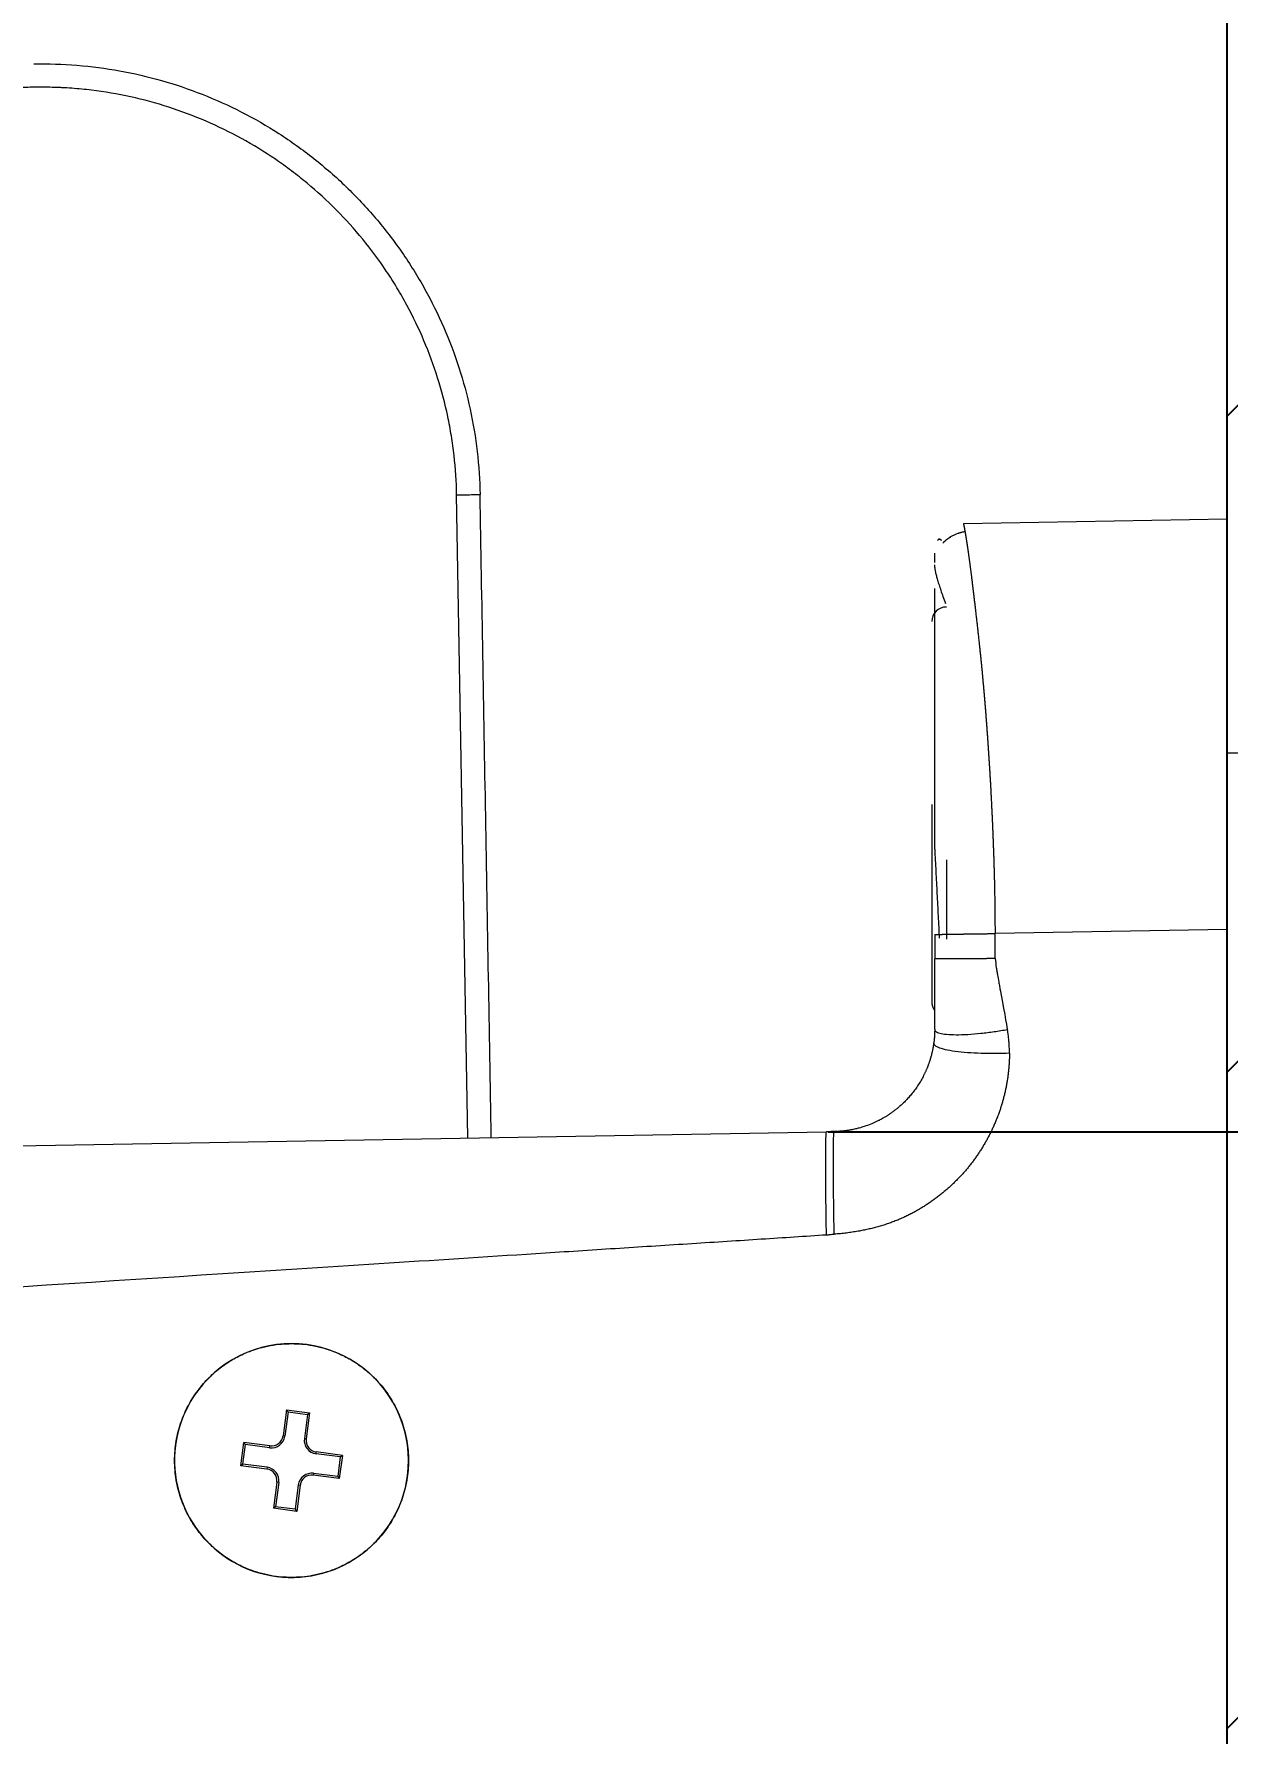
# Model space of a CAD drawing. Header units: millimetres. Extents: x 2433 to 4809, y -10272 to -6912.
# Drawn here: x 4347.6 to 4388.4, y -9126 to -9067.9 of the extents above; entities that cross this region are included whole.
import ezdxf

# ---------------------------------------------------------------- set-up
doc = ezdxf.new("R2010")
doc.units = ezdxf.units.MM
doc.layers.add('DIM', color=3, linetype='Continuous', lineweight=13)
doc.layers.add('hatch', color=2, linetype='Continuous')
doc.styles.add('ARIAL', font='arial.ttf')
doc.dimstyles.get("Standard").update_dxf_attribs({"dimtxt": 15, "dimasz": 15, "dimexe": 0.18, "dimexo": 0.0625, "dimgap": 4, "dimtad": 0, "dimtih": 1, "dimtoh": 1, "dimdec": 1, "dimdsep": 46, "dimtxsty": 'ARIAL', "dimcen": 0, "dimclrd": 3, "dimclre": 3, "dimclrt": 3, "dimadec": 0, "dimazin": 0, "dimtfac": 1, "dimtdec": 1, "dimtofl": 0, "dimtmove": 0, "dimatfit": 3, "dimfxl": 1, "dimtolj": 1, "dimtzin": 0, "dimarcsym": 0})

# ---------------------------------------------------------------- blocks, each defined once
blk = doc.blocks.new('*D41')
at = {"layer": 'Defpoints', "color": 0, "transparency": 16777216}
for p in [(4388.361, -8987.786), (4388.361, -8987.786), (4257.353, -9108.079)]:
    blk.add_point(p, dxfattribs=at)
at = {"layer": 'DIM', "color": 3, "lineweight": -2, "transparency": 16777216}
for p, q in [((4257.353, -8987.786), (4239.353, -8987.786)), ((4257.353, -9108.016), (4257.353, -8987.606)), ((4370.361, -8987.786), (4275.353, -8987.786)), ((4388.361, -8987.723), (4388.361, -8987.606))]:
    blk.add_line(p, q, dxfattribs=at)
at = {"layer": 'DIM', "color": 3, "transparency": 16777216}
for points in [[(4275.353, -8984.786), (4275.353, -8990.786), (4257.353, -8987.786)], [(4370.361, -8984.786), (4370.361, -8990.786), (4388.361, -8987.786)]]:
    blk.add_solid(points, dxfattribs=at)
at = {"layer": 'DIM', "color": 3, "transparency": 16777216, "insert": (4217.053, -8987.786), "char_height": 18, "attachment_point": 5, "style": 'ARIAL'}
blk.add_mtext('\\A1;131', dxfattribs=at)
blk = doc.blocks.new('*D51')
at = {"layer": 'Defpoints', "color": 0, "transparency": 16777216}
for p in [(4424.561, -8213.415), (4374.659, -9105.467), (4571.19, -9105.467)]:
    blk.add_point(p, dxfattribs=at)
at = {"layer": 'DIM', "color": 3, "lineweight": -2, "transparency": 16777216}
for p, q in [((4424.624, -8213.415), (4571.37, -8213.415)), ((4571.19, -8231.415), (4571.19, -8645.251)), ((4571.19, -9087.467), (4571.19, -8673.632)), ((4374.721, -9105.467), (4571.37, -9105.467))]:
    blk.add_line(p, q, dxfattribs=at)
at = {"layer": 'DIM', "color": 3, "transparency": 16777216}
for points in [[(4568.19, -8231.415), (4574.19, -8231.415), (4571.19, -8213.415)], [(4568.19, -9087.467), (4574.19, -9087.467), (4571.19, -9105.467)]]:
    blk.add_solid(points, dxfattribs=at)
at = {"layer": 'DIM', "color": 3, "transparency": 16777216, "insert": (4571.19, -8659.441), "char_height": 18, "attachment_point": 5, "style": 'ARIAL'}
blk.add_mtext('\\A1;892', dxfattribs=at)
blk = doc.blocks.new('*D52')
at = {"layer": 'Defpoints', "color": 0, "transparency": 16777216}
for p in [(4571.19, -9105.467), (4571.19, -9105.467), (4388.361, -9574.132)]:
    blk.add_point(p, dxfattribs=at)
at = {"layer": 'DIM', "color": 3, "lineweight": -2, "transparency": 16777216}
for p, q in [((4571.252, -9105.467), (4571.37, -9105.467)), ((4571.19, -9123.467), (4571.19, -9325.61)), ((4571.19, -9556.132), (4571.19, -9353.99)), ((4388.424, -9574.132), (4571.37, -9574.132))]:
    blk.add_line(p, q, dxfattribs=at)
at = {"layer": 'DIM', "color": 3, "transparency": 16777216}
for points in [[(4568.19, -9123.467), (4574.19, -9123.467), (4571.19, -9105.467)], [(4568.19, -9556.132), (4574.19, -9556.132), (4571.19, -9574.132)]]:
    blk.add_solid(points, dxfattribs=at)
at = {"layer": 'DIM', "color": 3, "transparency": 16777216, "insert": (4571.19, -9339.8), "char_height": 18, "attachment_point": 5, "style": 'ARIAL'}
blk.add_mtext('\\A1;468.7', dxfattribs=at)

msp = doc.modelspace()

# ---------------------------------------------------------------- hatches: boundary and pattern name
at = {"layer": 'hatch'}
h = msp.add_hatch(dxfattribs=at)
h.set_pattern_fill('ANSI31', color=256, scale=5)
h.set_pattern_definition([(45, (-10748.396, -4416.275), (-11.22532, 11.22532), [])])
h.paths.add_polyline_path([(4388.361, -9950.155), (4438.361, -9950.155), (4438.361, -7879.589), (4388.361, -7879.589)])

# ---------------------------------------------------------------- linework, layer by layer
msp.add_line((4388.361, -9950.155), (4388.361, -7808.174))
at = {"linetype": 'Continuous', "lineweight": 13, "extrusion": (-1, -2.22045e-16, 0)}
for p, q in [((4362.394, -9105.681), (4362.008, -9083.68)), ((4378.761, -9096.168), (4378.761, -9098.881)), ((4388.361, -9098.549), (4380.425, -9098.688)), ((4356.131, -9115.879), (4356.069, -9115.871)), ((4355.612, -9116.278), (4355.62, -9116.216)), ((4356.799, -9115.967), (4356.862, -9115.975)), ((4357.198, -9116.486), (4357.206, -9116.424)), ((4355.524, -9116.947), (4355.516, -9117.009)), ((4355.923, -9117.466), (4355.861, -9117.458)), ((4356.592, -9117.553), (4356.654, -9117.561)), ((4357.111, -9117.154), (4357.103, -9117.217))]:
    msp.add_line(p, q, dxfattribs=at)
at = {"linetype": 'Continuous', "lineweight": 18, "extrusion": (-1, -2.22045e-16, 0)}
for p, q in [((4388.361, -9084.516), (4379.344, -9084.674)), ((4388.361, -9098.549), (4388.361, -9084.516)), ((4388.911, -9092.516), (4388.361, -9092.516)), ((4378.261, -9094.276), (4378.261, -9101.016)), ((4388.361, -9226.008), (4388.361, -9098.549)), ((4257.839, -9107.506), (4374.659, -9105.467)), ((4356.186, -9114.979), (4356.069, -9115.871)), ((4356.24, -9115.049), (4356.131, -9115.879)), ((4356.24, -9115.049), (4356.186, -9114.979)), ((4356.186, -9114.979), (4356.979, -9115.083)), ((4356.24, -9115.049), (4356.908, -9115.137)), ((4356.908, -9115.137), (4356.799, -9115.967)), ((4356.979, -9115.083), (4356.862, -9115.975)), ((4356.908, -9115.137), (4356.979, -9115.083)), ((4354.624, -9116.892), (4354.728, -9116.099)), ((4354.694, -9116.838), (4354.782, -9116.169)), ((4355.62, -9116.216), (4354.728, -9116.099)), ((4354.782, -9116.169), (4354.728, -9116.099)), ((4355.612, -9116.278), (4354.782, -9116.169)), ((4358.099, -9116.54), (4357.206, -9116.424)), ((4354.694, -9116.838), (4354.624, -9116.892)), ((4355.516, -9117.009), (4354.624, -9116.892)), ((4355.524, -9116.947), (4354.694, -9116.838)), ((4358.028, -9116.595), (4357.198, -9116.486)), ((4358.028, -9116.595), (4357.941, -9117.263)), ((4358.099, -9116.54), (4357.995, -9117.334)), ((4358.028, -9116.595), (4358.099, -9116.54)), ((4355.861, -9117.458), (4355.744, -9118.35)), ((4355.923, -9117.466), (4355.814, -9118.296)), ((4356.592, -9117.553), (4356.483, -9118.383)), ((4356.654, -9117.561), (4356.537, -9118.454)), ((4357.995, -9117.334), (4357.103, -9117.217)), ((4357.941, -9117.263), (4357.111, -9117.154)), ((4357.941, -9117.263), (4357.995, -9117.334)), ((4355.814, -9118.296), (4355.744, -9118.35)), ((4356.537, -9118.454), (4355.744, -9118.35)), ((4356.483, -9118.383), (4355.814, -9118.296)), ((4356.483, -9118.383), (4356.537, -9118.454))]:
    msp.add_line(p, q, dxfattribs=at)
at = {"linetype": 'Continuous', "lineweight": 18}
for centre, radius, start, end in [((4378.761, -9088.016), 0.5, 90, 180), ((4378.761, -9101.016), 0.5, 180, 215.27999), ((4356.361, -9116.716), 4, 352.5358, 172.5358), ((4355.672, -9115.819), 0.4, 262.5358, 352.5358), ((4356.361, -9116.716), 4, 172.5358, 352.5358), ((4355.672, -9115.819), 0.463, 262.5358, 352.5358), ((4357.258, -9116.027), 0.463, 172.5358, 262.5358), ((4357.258, -9116.027), 0.4, 172.5358, 262.5358), ((4355.464, -9117.406), 0.4, 352.5358, 82.5358), ((4355.464, -9117.406), 0.463, 352.5358, 82.5358), ((4357.051, -9117.613), 0.463, 82.5358, 172.5358), ((4357.051, -9117.613), 0.4, 82.5358, 172.5358)]:
    msp.add_arc(centre, radius, start, end, dxfattribs=at)
for points, degree, knots in [([(4347.55, -9068.935), (4348.041, -9068.926), (4348.532, -9068.942), (4349.511, -9069.021), (4349.998, -9069.085), (4350.964, -9069.259), (4351.443, -9069.37), (4352.387, -9069.639), (4352.852, -9069.796), (4353.766, -9070.156), (4354.214, -9070.358), (4355.087, -9070.806), (4355.513, -9071.051), (4356.339, -9071.582), (4356.738, -9071.868), (4357.508, -9072.477), (4357.878, -9072.801), (4358.584, -9073.483), (4358.92, -9073.841), (4359.556, -9074.589), (4359.856, -9074.978), (4360.416, -9075.785), (4360.676, -9076.202), (4361.153, -9077.059), (4361.371, -9077.5), (4361.763, -9078.4), (4361.937, -9078.86), (4362.238, -9079.794), (4362.366, -9080.268), (4362.574, -9081.228), (4362.655, -9081.712), (4362.768, -9082.687), (4362.801, -9083.178), (4362.81, -9083.668)], 3, [0, 0, 0, 0, 0.0625, 0.0625, 0.125, 0.125, 0.1875, 0.1875, 0.25, 0.25, 0.3125, 0.3125, 0.375, 0.375, 0.4375, 0.4375, 0.5, 0.5, 0.5625, 0.5625, 0.625, 0.625, 0.6875, 0.6875, 0.75, 0.75, 0.8125, 0.8125, 0.875, 0.875, 0.9375, 0.9375, 1, 1, 1, 1]), ([(4379.344, -9084.674), (4379.344, -9084.674), (4379.344, -9084.674), (4379.344, -9084.674), (4379.344, -9084.675), (4379.344, -9084.676), (4379.345, -9084.677), (4379.345, -9084.678), (4379.346, -9084.68), (4379.346, -9084.682), (4379.347, -9084.684), (4379.347, -9084.687), (4379.348, -9084.69), (4379.349, -9084.693), (4379.35, -9084.697), (4379.351, -9084.701), (4379.352, -9084.705), (4379.353, -9084.71), (4379.354, -9084.715), (4379.355, -9084.72), (4379.356, -9084.726), (4379.358, -9084.732), (4379.359, -9084.739), (4379.361, -9084.746), (4379.362, -9084.753), (4379.364, -9084.761), (4379.365, -9084.769), (4379.367, -9084.778), (4379.369, -9084.787), (4379.371, -9084.797), (4379.373, -9084.807), (4379.375, -9084.817), (4379.377, -9084.828), (4379.379, -9084.84), (4379.382, -9084.852), (4379.384, -9084.865), (4379.387, -9084.878), (4379.389, -9084.891), (4379.392, -9084.905), (4379.394, -9084.92), (4379.397, -9084.935), (4379.4, -9084.951), (4379.403, -9084.967), (4379.406, -9084.984), (4379.409, -9085.002), (4379.412, -9085.02), (4379.415, -9085.039), (4379.418, -9085.058), (4379.422, -9085.078), (4379.425, -9085.099), (4379.429, -9085.12), (4379.432, -9085.142), (4379.436, -9085.165), (4379.44, -9085.188), (4379.443, -9085.212), (4379.447, -9085.237), (4379.451, -9085.262), (4379.455, -9085.289), (4379.459, -9085.315), (4379.464, -9085.343), (4379.468, -9085.371), (4379.472, -9085.4), (4379.477, -9085.43), (4379.481, -9085.461), (4379.486, -9085.492), (4379.491, -9085.525), (4379.495, -9085.558), (4379.5, -9085.591), (4379.505, -9085.626), (4379.51, -9085.662), (4379.515, -9085.698), (4379.52, -9085.735), (4379.526, -9085.773), (4379.531, -9085.812), (4379.537, -9085.852), (4379.542, -9085.892), (4379.548, -9085.934), (4379.553, -9085.976), (4379.559, -9086.02), (4379.565, -9086.064), (4379.571, -9086.109), (4379.577, -9086.155), (4379.583, -9086.202), (4379.589, -9086.25), (4379.596, -9086.299), (4379.602, -9086.349), (4379.609, -9086.4), (4379.615, -9086.452), (4379.622, -9086.505), (4379.629, -9086.559), (4379.635, -9086.614), (4379.642, -9086.67), (4379.649, -9086.727), (4379.656, -9086.786), (4379.664, -9086.845), (4379.671, -9086.905), (4379.678, -9086.966), (4379.686, -9087.029), (4379.693, -9087.092), (4379.701, -9087.156), (4379.709, -9087.222), (4379.717, -9087.289), (4379.725, -9087.357), (4379.733, -9087.425), (4379.741, -9087.496), (4379.749, -9087.567), (4379.757, -9087.639), (4379.766, -9087.712), (4379.774, -9087.787), (4379.783, -9087.863), (4379.792, -9087.94), (4379.8, -9088.018), (4379.809, -9088.097), (4379.818, -9088.177), (4379.827, -9088.259), (4379.837, -9088.342), (4379.846, -9088.426), (4379.855, -9088.511), (4379.865, -9088.597), (4379.874, -9088.685), (4379.886, -9088.786), (4379.898, -9088.9), (4379.911, -9089.027), (4379.925, -9089.155), (4379.938, -9089.284), (4379.951, -9089.414), (4379.964, -9089.545), (4379.977, -9089.676), (4379.989, -9089.808), (4380.001, -9089.941), (4380.014, -9090.075), (4380.026, -9090.209), (4380.038, -9090.344), (4380.049, -9090.479), (4380.061, -9090.615), (4380.072, -9090.751), (4380.084, -9090.888), (4380.095, -9091.025), (4380.106, -9091.162), (4380.116, -9091.3), (4380.127, -9091.438), (4380.137, -9091.576), (4380.148, -9091.715), (4380.158, -9091.853), (4380.168, -9091.992), (4380.177, -9092.131), (4380.187, -9092.27), (4380.196, -9092.409), (4380.205, -9092.548), (4380.214, -9092.687), (4380.223, -9092.826), (4380.232, -9092.965), (4380.24, -9093.104), (4380.249, -9093.243), (4380.257, -9093.382), (4380.265, -9093.52), (4380.273, -9093.659), (4380.28, -9093.797), (4380.287, -9093.935), (4380.295, -9094.072), (4380.302, -9094.21), (4380.309, -9094.347), (4380.315, -9094.483), (4380.322, -9094.62), (4380.328, -9094.756), (4380.334, -9094.891), (4380.34, -9095.026), (4380.346, -9095.161), (4380.351, -9095.295), (4380.356, -9095.429), (4380.361, -9095.562), (4380.366, -9095.695), (4380.371, -9095.827), (4380.376, -9095.959), (4380.38, -9096.09), (4380.384, -9096.221), (4380.388, -9096.351), (4380.392, -9096.48), (4380.395, -9096.609), (4380.399, -9096.737), (4380.402, -9096.864), (4380.405, -9096.991), (4380.408, -9097.117), (4380.41, -9097.242), (4380.413, -9097.367), (4380.415, -9097.491), (4380.417, -9097.614), (4380.418, -9097.736), (4380.42, -9097.858), (4380.421, -9097.979), (4380.422, -9098.099), (4380.423, -9098.218), (4380.424, -9098.337), (4380.425, -9098.455), (4380.425, -9098.572), (4380.425, -9098.649), (4380.425, -9098.688)], 3, [0, 0, 0, 0, 0.002665, 0.005355, 0.008072, 0.010815, 0.013584, 0.016378, 0.019199, 0.022046, 0.024918, 0.027817, 0.030742, 0.033692, 0.036669, 0.039672, 0.042701, 0.045755, 0.048836, 0.051943, 0.055076, 0.058235, 0.06142, 0.064631, 0.067868, 0.071131, 0.07442, 0.077735, 0.081076, 0.084443, 0.087836, 0.091255, 0.094701, 0.098172, 0.101669, 0.105193, 0.108742, 0.112318, 0.11592, 0.119547, 0.123201, 0.126881, 0.130587, 0.134318, 0.138076, 0.14186, 0.145671, 0.149507, 0.153369, 0.157257, 0.161172, 0.165112, 0.169078, 0.173071, 0.17709, 0.181134, 0.185205, 0.189302, 0.193425, 0.197574, 0.201749, 0.20595, 0.210177, 0.214431, 0.21871, 0.223015, 0.227347, 0.231705, 0.236088, 0.240498, 0.244934, 0.249396, 0.253884, 0.258398, 0.262938, 0.267505, 0.272097, 0.276716, 0.28136, 0.286031, 0.290728, 0.29545, 0.300199, 0.304974, 0.309775, 0.314603, 0.319456, 0.324335, 0.329241, 0.334172, 0.33913, 0.344114, 0.349124, 0.35416, 0.359222, 0.36431, 0.369424, 0.374565, 0.379731, 0.384924, 0.390142, 0.395387, 0.400658, 0.405955, 0.411278, 0.416627, 0.422002, 0.427404, 0.432831, 0.438285, 0.443764, 0.44927, 0.454802, 0.46036, 0.465944, 0.471554, 0.477191, 0.482853, 0.488541, 0.494256, 0.499997, 0.508075, 0.516116, 0.524118, 0.532081, 0.540006, 0.547893, 0.555742, 0.563552, 0.571324, 0.579058, 0.586753, 0.594411, 0.602029, 0.60961, 0.617152, 0.624657, 0.632122, 0.63955, 0.646939, 0.65429, 0.661603, 0.668878, 0.676115, 0.683313, 0.690473, 0.697595, 0.704679, 0.711724, 0.718732, 0.725701, 0.732632, 0.739525, 0.74638, 0.753197, 0.759975, 0.766716, 0.773418, 0.780083, 0.786709, 0.793297, 0.799848, 0.80636, 0.812834, 0.81927, 0.825668, 0.832028, 0.83835, 0.844635, 0.850881, 0.857089, 0.863259, 0.869392, 0.875486, 0.881543, 0.887561, 0.893542, 0.899485, 0.90539, 0.911257, 0.917087, 0.922878, 0.928632, 0.934348, 0.940027, 0.945667, 0.95127, 0.956835, 0.962362, 0.967852, 0.973304, 0.978719, 0.984095, 0.989434, 0.994736, 1, 1, 1, 1]), ([(4378.361, -9085.992), (4378.361, -9085.992), (4378.361, -9085.85), (4378.361, -9085.767), (4378.361, -9085.693), (4378.361, -9085.674)], 2, [0, 0, 0, 0.000062, 0.500031, 0.500031, 1, 1, 1]), ([(4378.361, -9095.797), (4378.361, -9094.894), (4378.361, -9094.046), (4378.361, -9093.097), (4378.361, -9092.257), (4378.361, -9091.456), (4378.361, -9090.73), (4378.361, -9089.43), (4378.361, -9088.422), (4378.361, -9087.686), (4378.361, -9087.123), (4378.361, -9087), (4378.361, -9086.887)], 2, [0, 0, 0, 0.10994, 0.10994, 0.243402, 0.243402, 0.376864, 0.376864, 0.643789, 0.643789, 0.910714, 0.910714, 1, 1, 1]), ([(4378.361, -9098.724), (4378.361, -9098.724), (4378.361, -9098.724), (4378.362, -9098.724), (4378.362, -9098.723), (4378.363, -9098.723), (4378.363, -9098.723), (4378.364, -9098.723), (4378.366, -9098.723), (4378.367, -9098.723), (4378.369, -9098.722), (4378.371, -9098.722), (4378.373, -9098.722), (4378.375, -9098.722), (4378.378, -9098.722), (4378.38, -9098.721), (4378.383, -9098.721), (4378.387, -9098.721), (4378.39, -9098.721), (4378.394, -9098.721), (4378.398, -9098.72), (4378.402, -9098.72), (4378.407, -9098.72), (4378.412, -9098.72), (4378.417, -9098.72), (4378.423, -9098.719), (4378.429, -9098.719), (4378.435, -9098.719), (4378.442, -9098.719), (4378.448, -9098.719), (4378.456, -9098.718), (4378.463, -9098.718), (4378.471, -9098.718), (4378.479, -9098.718), (4378.488, -9098.717), (4378.497, -9098.717), (4378.506, -9098.717), (4378.516, -9098.717), (4378.526, -9098.717), (4378.537, -9098.716), (4378.547, -9098.716), (4378.559, -9098.716), (4378.57, -9098.716), (4378.583, -9098.715), (4378.595, -9098.715), (4378.608, -9098.715), (4378.622, -9098.714), (4378.635, -9098.714), (4378.65, -9098.714), (4378.665, -9098.714), (4378.68, -9098.713), (4378.695, -9098.713), (4378.712, -9098.713), (4378.728, -9098.712), (4378.745, -9098.712), (4378.763, -9098.712), (4378.781, -9098.711), (4378.8, -9098.711), (4378.819, -9098.711), (4378.838, -9098.71), (4378.859, -9098.71), (4378.879, -9098.71), (4378.9, -9098.709), (4378.922, -9098.709), (4378.944, -9098.709), (4378.967, -9098.708), (4378.99, -9098.708), (4379.014, -9098.708), (4379.039, -9098.707), (4379.064, -9098.707), (4379.089, -9098.706), (4379.115, -9098.706), (4379.142, -9098.706), (4379.169, -9098.705), (4379.197, -9098.705), (4379.225, -9098.704), (4379.254, -9098.704), (4379.283, -9098.704), (4379.313, -9098.703), (4379.343, -9098.703), (4379.374, -9098.702), (4379.405, -9098.702), (4379.437, -9098.701), (4379.469, -9098.701), (4379.502, -9098.7), (4379.536, -9098.7), (4379.57, -9098.699), (4379.604, -9098.699), (4379.639, -9098.698), (4379.674, -9098.698), (4379.71, -9098.697), (4379.746, -9098.697), (4379.783, -9098.696), (4379.82, -9098.696), (4379.858, -9098.695), (4379.896, -9098.695), (4379.935, -9098.694), (4379.974, -9098.694), (4380.013, -9098.693), (4380.053, -9098.693), (4380.093, -9098.692), (4380.133, -9098.692), (4380.174, -9098.691), (4380.215, -9098.691), (4380.256, -9098.69), (4380.298, -9098.69), (4380.34, -9098.689), (4380.383, -9098.689), (4380.411, -9098.688), (4380.425, -9098.688)], 3, [0, 0, 0, 0, 0.005626, 0.011323, 0.017089, 0.022925, 0.028831, 0.034807, 0.040853, 0.04697, 0.053156, 0.059413, 0.06574, 0.072138, 0.078606, 0.085145, 0.091754, 0.098433, 0.105183, 0.112004, 0.118896, 0.125858, 0.132891, 0.139994, 0.147168, 0.154413, 0.161728, 0.169114, 0.176571, 0.184098, 0.191696, 0.199365, 0.207104, 0.214913, 0.222792, 0.230742, 0.238762, 0.246853, 0.255013, 0.263243, 0.271543, 0.279913, 0.288352, 0.296861, 0.305439, 0.314087, 0.322804, 0.33159, 0.340444, 0.349368, 0.358361, 0.367422, 0.376552, 0.38575, 0.395017, 0.404353, 0.413757, 0.423229, 0.43277, 0.44238, 0.452058, 0.461805, 0.471621, 0.481507, 0.491461, 0.501486, 0.51158, 0.521745, 0.531981, 0.542288, 0.552667, 0.563117, 0.573639, 0.584233, 0.594899, 0.605638, 0.616449, 0.627333, 0.638289, 0.649317, 0.660418, 0.671591, 0.682837, 0.694154, 0.705544, 0.717005, 0.728538, 0.740143, 0.751818, 0.763565, 0.775382, 0.787269, 0.799227, 0.811255, 0.823352, 0.835519, 0.847755, 0.860061, 0.872436, 0.884879, 0.897392, 0.909974, 0.922624, 0.935345, 0.948134, 0.960994, 0.973925, 0.986926, 1, 1, 1, 1]), ([(4380.426, -9099.545), (4380.419, -9099.545), (4380.403, -9099.545), (4380.378, -9099.545), (4380.352, -9099.545), (4380.324, -9099.545), (4380.294, -9099.545), (4380.263, -9099.545), (4380.229, -9099.546), (4380.194, -9099.546), (4380.157, -9099.546), (4380.118, -9099.547), (4380.077, -9099.547), (4380.034, -9099.548), (4379.989, -9099.548), (4379.943, -9099.549), (4379.895, -9099.549), (4379.845, -9099.55), (4379.793, -9099.55), (4379.74, -9099.551), (4379.686, -9099.552), (4379.635, -9099.552), (4379.583, -9099.553), (4379.526, -9099.553), (4379.454, -9099.553), (4379.368, -9099.553), (4379.259, -9099.553), (4379.146, -9099.553), (4379.044, -9099.553), (4378.967, -9099.553), (4378.887, -9099.553), (4378.781, -9099.553), (4378.644, -9099.553), (4378.539, -9099.553), (4378.472, -9099.552), (4378.436, -9099.551), (4378.409, -9099.551), (4378.391, -9099.55), (4378.378, -9099.55), (4378.37, -9099.549), (4378.365, -9099.549), (4378.363, -9099.548), (4378.361, -9099.548), (4378.361, -9099.548), (4378.361, -9099.548)], 3, [0, 0, 0, 0, 0.00695, 0.014444, 0.022488, 0.031089, 0.040254, 0.049991, 0.060309, 0.071214, 0.082716, 0.094824, 0.107547, 0.120894, 0.134875, 0.149496, 0.164765, 0.180689, 0.197273, 0.214525, 0.232451, 0.251057, 0.265066, 0.284462, 0.30932, 0.339717, 0.375723, 0.427854, 0.469357, 0.500051, 0.526263, 0.576932, 0.651606, 0.748975, 0.790701, 0.82846, 0.862347, 0.892458, 0.918906, 0.941811, 0.961282, 0.977417, 0.990299, 1, 1, 1, 1]), ([(4378.361, -9101.963), (4378.361, -9101.789), (4378.361, -9101.574), (4378.361, -9101.403), (4378.361, -9101.338), (4378.361, -9101.31), (4378.361, -9101.297), (4378.361, -9101.292), (4378.361, -9101.289), (4378.361, -9101.289), (4378.361, -9101.183), (4378.361, -9101.03), (4378.361, -9100.851), (4378.361, -9100.761), (4378.361, -9100.716), (4378.361, -9100.697), (4378.361, -9100.684), (4378.361, -9100.679), (4378.361, -9100.159), (4378.361, -9099.784), (4378.361, -9099.548)], 3, [0, 0, 0, 0, 0.125, 0.1875, 0.21875, 0.234375, 0.242188, 0.246094, 0.246094, 0.25, 0.25, 0.375, 0.4375, 0.46875, 0.484375, 0.492188, 0.492188, 0.5, 0.5, 1, 1, 1, 1]), ([(4380.426, -9099.545), (4380.441, -9099.653), (4380.462, -9099.805), (4380.487, -9099.964), (4380.499, -9100.039), (4380.504, -9100.07), (4380.507, -9100.09), (4380.509, -9100.103), (4380.522, -9100.175), (4380.543, -9100.294), (4380.575, -9100.471), (4380.592, -9100.57), (4380.602, -9100.622), (4380.607, -9100.648), (4380.609, -9100.661), (4380.61, -9100.667), (4380.611, -9100.671), (4380.611, -9100.672), (4380.769, -9101.536), (4380.849, -9101.967), (4380.849, -9101.97)], 3, [0, 0, 0, 0, 0.125, 0.1875, 0.21875, 0.234375, 0.234375, 0.25, 0.25, 0.375, 0.4375, 0.46875, 0.484375, 0.492187, 0.496094, 0.498047, 0.498047, 0.5, 0.5, 1, 1, 1, 1]), ([(4378.331, -9102.426), (4378.329, -9102.434), (4378.327, -9102.452), (4378.323, -9102.478), (4378.319, -9102.505), (4378.315, -9102.533), (4378.31, -9102.56), (4378.305, -9102.588), (4378.3, -9102.617), (4378.294, -9102.646), (4378.288, -9102.675), (4378.282, -9102.704), (4378.276, -9102.733), (4378.269, -9102.763), (4378.262, -9102.792), (4378.254, -9102.822), (4378.247, -9102.852), (4378.238, -9102.883), (4378.23, -9102.913), (4378.221, -9102.944), (4378.212, -9102.975), (4378.202, -9103.007), (4378.192, -9103.038), (4378.182, -9103.07), (4378.171, -9103.102), (4378.159, -9103.135), (4378.148, -9103.167), (4378.135, -9103.2), (4378.123, -9103.233), (4378.11, -9103.266), (4378.096, -9103.299), (4378.082, -9103.333), (4378.068, -9103.367), (4378.053, -9103.4), (4378.037, -9103.434), (4378.021, -9103.468), (4377.983, -9103.547), (4377.92, -9103.668), (4377.826, -9103.826), (4377.727, -9103.975), (4377.624, -9104.114), (4377.518, -9104.244), (4377.409, -9104.365), (4377.297, -9104.478), (4377.21, -9104.558), (4377.151, -9104.61), (4377.122, -9104.635), (4377.092, -9104.66), (4377.062, -9104.685), (4377.031, -9104.709), (4377.001, -9104.733), (4376.971, -9104.756), (4376.94, -9104.779), (4376.91, -9104.801), (4376.879, -9104.824), (4376.847, -9104.845), (4376.816, -9104.867), (4376.784, -9104.888), (4376.751, -9104.909), (4376.723, -9104.927), (4376.691, -9104.947), (4376.643, -9104.976), (4376.562, -9105.023), (4376.469, -9105.073), (4376.372, -9105.121), (4376.279, -9105.164), (4376.14, -9105.223), (4375.972, -9105.285), (4375.794, -9105.338), (4375.668, -9105.37), (4375.588, -9105.387), (4375.536, -9105.398), (4375.495, -9105.405), (4375.453, -9105.413), (4375.411, -9105.42), (4375.368, -9105.426), (4375.325, -9105.433), (4375.28, -9105.438), (4375.235, -9105.443), (4375.188, -9105.448), (4375.14, -9105.452), (4375.093, -9105.455), (4375.047, -9105.458), (4375.002, -9105.46), (4374.961, -9105.462), (4374.935, -9105.462), (4374.922, -9105.463)], 3, [0, 0, 0, 0, 0.005346, 0.010792, 0.016336, 0.021971, 0.027692, 0.033494, 0.039369, 0.045311, 0.051313, 0.057367, 0.063469, 0.069622, 0.075828, 0.08209, 0.08841, 0.094792, 0.101239, 0.107755, 0.114342, 0.121003, 0.127736, 0.134541, 0.141418, 0.148365, 0.155383, 0.162469, 0.169624, 0.176846, 0.184134, 0.191488, 0.198907, 0.206388, 0.213932, 0.221537, 0.229202, 0.26724, 0.304391, 0.34054, 0.375522, 0.409361, 0.442269, 0.474477, 0.505683, 0.513613, 0.521517, 0.52939, 0.537227, 0.545025, 0.552778, 0.560482, 0.56814, 0.575771, 0.583396, 0.591036, 0.598713, 0.606448, 0.614264, 0.622174, 0.626174, 0.63738, 0.655995, 0.681923, 0.700971, 0.721345, 0.742998, 0.791601, 0.828517, 0.854187, 0.868894, 0.877303, 0.885705, 0.894107, 0.902549, 0.911092, 0.9198, 0.928712, 0.937842, 0.947202, 0.956725, 0.966216, 0.975469, 0.98429, 0.992519, 1, 1, 1, 1]), ([(4378.361, -9101.963), (4378.361, -9101.974), (4378.361, -9101.995), (4378.361, -9102.028), (4378.36, -9102.06), (4378.359, -9102.093), (4378.358, -9102.127), (4378.356, -9102.162), (4378.353, -9102.197), (4378.351, -9102.234), (4378.348, -9102.272), (4378.344, -9102.31), (4378.34, -9102.348), (4378.336, -9102.387), (4378.332, -9102.413), (4378.331, -9102.426)], 3, [0, 0, 0, 0, 0.069727, 0.139543, 0.209947, 0.281417, 0.354416, 0.42939, 0.506725, 0.586268, 0.667515, 0.749974, 0.833173, 0.91666, 1, 1, 1, 1]), ([(4380.919, -9102.784), (4380.919, -9102.713), (4380.917, -9102.606), (4380.91, -9102.486), (4380.906, -9102.429), (4380.904, -9102.4), (4380.902, -9102.386), (4380.902, -9102.38), (4380.902, -9102.376), (4380.901, -9102.372), (4380.901, -9102.365), (4380.897, -9102.322), (4380.882, -9102.183), (4380.87, -9102.088), (4380.849, -9101.97)], 3, [0, 0, 0, 0, 0.25, 0.375, 0.4375, 0.46875, 0.484375, 0.492187, 0.492187, 0.5, 0.5, 0.75, 0.75, 1, 1, 1, 1]), ([(4380.919, -9102.784), (4380.908, -9103.938), (4380.495, -9104.994), (4380.285, -9105.53), (4379.681, -9106.509), (4378.906, -9107.361), (4378.439, -9107.715), (4377.956, -9108.081), (4377.424, -9108.341), (4376.875, -9108.608), (4376.251, -9108.764), (4375.635, -9108.919), (4374.923, -9108.974)], 2, [0, 0, 0, 0.25, 0.25, 0.375, 0.5, 0.625, 0.625, 0.75, 0.75, 0.875, 0.875, 1, 1, 1]), ([(4374.922, -9105.463), (4374.901, -9105.463), (4374.879, -9105.463), (4374.847, -9105.464), (4374.836, -9105.464), (4374.814, -9105.465), (4374.805, -9105.465), (4374.741, -9105.466), (4374.702, -9105.467), (4374.659, -9105.467)], 3, [0, 0, 0, 0, 0.25, 0.25, 0.375, 0.375, 0.5, 0.5, 1, 1, 1, 1]), ([(4374.897, -9106.492), (4374.897, -9106.149), (4374.902, -9105.613), (4374.915, -9105.463), (4374.922, -9105.463)], 3, [0, 0, 0, 0, 0.50071, 1, 1, 1, 1]), ([(4374.923, -9108.974), (4374.916, -9108.562), (4374.903, -9107.669), (4374.897, -9106.835), (4374.897, -9106.492), (4374.897, -9106.492)], 3, [0, 0, 0, 0, 0.498874, 0.999792, 1, 1, 1, 1]), ([(4374.659, -9108.99), (4374.707, -9108.993), (4374.746, -9108.99), (4374.827, -9108.977), (4374.871, -9108.974), (4374.923, -9108.974)], 3, [0, 0, 0, 0, 0.5, 0.5, 1, 1, 1, 1])]:
    msp.add_open_spline(points, degree=degree, knots=knots, dxfattribs=at)
at = {"linetype": 'Continuous', "lineweight": 13}
for points, knots in [([(4362.008, -9083.68), (4362, -9083.228), (4361.956, -9082.554), (4361.864, -9081.885), (4361.792, -9081.44), (4361.751, -9081.22), (4361.515, -9080.106), (4361.244, -9079.243), (4360.715, -9077.99), (4360.422, -9077.379), (4360.085, -9076.79), (4359.851, -9076.402), (4359.729, -9076.21), (4359.099, -9075.27), (4358.529, -9074.574), (4357.573, -9073.611), (4357.073, -9073.153), (4356.541, -9072.732), (4356.179, -9072.459), (4355.993, -9072.326), (4355.433, -9071.944), (4355.049, -9071.708), (4354.258, -9071.274), (4353.854, -9071.076), (4352.598, -9070.535), (4351.74, -9070.258), (4350.411, -9069.966), (4349.744, -9069.852), (4348.958, -9069.776), (4348.564, -9069.753), (4348.367, -9069.744), (4348.268, -9069.741), (4348.226, -9069.74), (4348.197, -9069.739), (4348.181, -9069.738), (4348.073, -9069.736), (4347.915, -9069.734), (4347.708, -9069.734), (4347.599, -9069.735), (4347.543, -9069.735), (4347.514, -9069.735), (4347.502, -9069.736), (4347.494, -9069.736), (4347.488, -9069.736), (4347.401, -9069.737), (4347.252, -9069.739), (4347.039, -9069.743), (4346.924, -9069.745), (4346.863, -9069.746), (4346.833, -9069.747), (4346.819, -9069.747), (4346.81, -9069.747), (4346.807, -9069.747), (4346.436, -9069.754), (4345.991, -9069.763), (4345.652, -9069.769), (4345.527, -9069.772), (4345.476, -9069.772), (4345.454, -9069.773), (4345.443, -9069.773), (4345.439, -9069.773), (4345.436, -9069.773), (4345.437, -9069.773), (4344.521, -9069.789), (4343.608, -9069.805), (4340.871, -9069.854), (4339.047, -9069.886), (4335.398, -9069.947), (4333.573, -9069.979), (4330.836, -9070.028), (4329.468, -9070.053), (4327.871, -9070.08), (4327.073, -9070.094), (4326.674, -9070.101), (4326.474, -9070.104), (4326.374, -9070.106), (4326.324, -9070.107), (4326.299, -9070.107), (4326.287, -9070.107), (4326.282, -9070.107), (4326.278, -9070.107), (4326.275, -9070.107), (4326.256, -9070.108), (4325.559, -9070.12), (4323.571, -9070.155), (4322.284, -9070.177), (4321.567, -9070.19), (4321.19, -9070.196), (4320.997, -9070.2), (4320.899, -9070.201), (4320.857, -9070.202), (4320.829, -9070.203), (4320.813, -9070.203), (4319.183, -9070.231), (4317.285, -9070.264), (4315.997, -9070.287), (4315.585, -9070.294), (4315.436, -9070.297), (4315.377, -9070.298), (4315.351, -9070.298), (4315.338, -9070.298), (4315.333, -9070.299), (4315.33, -9070.299), (4315.328, -9070.299), (4315.328, -9070.299), (4315.329, -9070.299), (4313.457, -9070.331), (4310.686, -9070.38), (4307.513, -9070.435), (4305.941, -9070.462), (4305.159, -9070.476), (4304.769, -9070.483), (4304.574, -9070.486), (4304.477, -9070.488), (4304.428, -9070.489), (4304.404, -9070.489), (4304.391, -9070.489), (4304.386, -9070.489), (4304.383, -9070.489), (4304.382, -9070.489), (4290.937, -9070.723), (4283.638, -9070.851), (4282.484, -9070.871)], [0, 0, 0, 0, 0.015625, 0.023437, 0.023437, 0.03125, 0.03125, 0.0625, 0.0625, 0.078125, 0.085937, 0.085937, 0.09375, 0.09375, 0.125, 0.125, 0.140625, 0.148437, 0.148437, 0.15625, 0.15625, 0.171875, 0.171875, 0.1875, 0.1875, 0.21875, 0.21875, 0.234375, 0.242187, 0.246094, 0.248047, 0.249023, 0.249512, 0.249512, 0.25, 0.25, 0.253906, 0.255859, 0.256836, 0.257324, 0.257568, 0.25769, 0.25769, 0.257812, 0.257812, 0.261719, 0.263672, 0.264648, 0.265137, 0.265381, 0.265503, 0.265503, 0.265625, 0.265625, 0.273437, 0.277344, 0.279297, 0.280273, 0.280762, 0.281006, 0.281128, 0.281128, 0.28125, 0.28125, 0.3125, 0.3125, 0.375, 0.375, 0.4375, 0.4375, 0.46875, 0.484375, 0.492187, 0.496094, 0.498047, 0.499023, 0.499512, 0.499756, 0.499878, 0.499939, 0.499939, 0.5, 0.5, 0.53125, 0.546875, 0.554687, 0.558594, 0.560547, 0.561523, 0.562012, 0.562256, 0.562256, 0.5625, 0.5625, 0.59375, 0.609375, 0.617187, 0.621094, 0.623047, 0.624023, 0.624512, 0.624756, 0.624878, 0.624939, 0.624939, 0.625, 0.625, 0.6875, 0.71875, 0.734375, 0.742187, 0.746094, 0.748047, 0.749023, 0.749512, 0.749756, 0.749878, 0.749939, 0.749939, 0.75, 0.75, 1, 1, 1, 1]), ([(4362.008, -9083.68), (4362.103, -9083.679), (4362.205, -9083.677), (4362.402, -9083.674), (4362.497, -9083.673), (4362.653, -9083.67), (4362.714, -9083.669), (4362.792, -9083.668), (4362.81, -9083.668), (4362.81, -9083.668)], [0, 0, 0, 0, 0.25, 0.25, 0.5, 0.5, 0.75, 0.75, 1, 1, 1, 1]), ([(4380.919, -9102.784), (4380.764, -9102.79), (4380.442, -9102.798), (4379.947, -9102.793), (4379.471, -9102.768), (4379.049, -9102.724), (4378.71, -9102.663), (4378.474, -9102.589), (4378.346, -9102.507), (4378.327, -9102.452), (4378.331, -9102.426)], [0, 0, 0, 0, 0.125129, 0.250259, 0.375388, 0.500517, 0.625647, 0.750776, 0.875906, 1, 1, 1, 1]), ([(4378.361, -9101.963), (4378.361, -9101.989), (4378.387, -9102.038), (4378.519, -9102.098), (4378.752, -9102.138), (4379.079, -9102.152), (4379.483, -9102.14), (4379.934, -9102.102), (4380.401, -9102.044), (4380.704, -9101.995), (4380.849, -9101.97)], [0, 0, 0, 0, 0.124614, 0.249722, 0.37483, 0.499938, 0.625046, 0.750155, 0.875263, 1, 1, 1, 1]), ([(4374.659, -9108.99), (4374.652, -9108.576), (4374.639, -9107.679), (4374.631, -9106.426), (4374.639, -9105.618), (4374.651, -9105.467), (4374.659, -9105.467)], [0, 0, 0, 0, 0.250024, 0.499976, 0.749929, 1, 1, 1, 1]), ([(4259.07, -9116.429), (4285.641, -9114.72), (4308.564, -9113.245), (4337.474, -9111.385), (4346.195, -9110.824), (4357.913, -9110.07), (4361.595, -9109.833), (4365.906, -9109.556), (4366.753, -9109.501), (4368.002, -9109.421), (4368.415, -9109.394), (4369.238, -9109.342), (4369.65, -9109.315), (4370.464, -9109.263), (4370.868, -9109.238), (4371.659, -9109.187), (4372.047, -9109.162), (4373.194, -9109.087), (4373.936, -9109.038), (4374.659, -9108.99)], [0, 0, 0, 0, 0.5, 0.5, 0.75, 0.75, 0.875, 0.875, 0.90625, 0.90625, 0.921875, 0.921875, 0.9375, 0.9375, 0.953125, 0.953125, 0.96875, 0.96875, 1, 1, 1, 1])]:
    msp.add_open_spline(points, degree=3, knots=knots, dxfattribs=at)
at = {"linetype": 'Continuous', "lineweight": 18}
for points, degree in [([(4363.194, -9105.667), (4363.13, -9102.001), (4363.002, -9094.668), (4362.874, -9087.335), (4362.81, -9083.668)], 3), ([(4379.388, -9084.941), (4378.946, -9085.016), (4378.638, -9085.329)], 2), ([(4379.388, -9084.944), (4378.946, -9085.019), (4378.638, -9085.333)], 2), ([(4378.599, -9085.24), (4378.507, -9085.169), (4378.462, -9085.238)], 2), ([(4378.594, -9085.23), (4378.51, -9085.166), (4378.467, -9085.228)], 2), ([(4378.362, -9086.08), (4378.32, -9086.263), (4378.726, -9087.391)], 2), ([(4378.361, -9095.801), (4378.517, -9098.844)], 1), ([(4378.361, -9098.724), (4378.361, -9098.999), (4378.361, -9099.273), (4378.361, -9099.548)], 3)]:
    msp.add_open_spline(points, degree=degree, dxfattribs=at)
at = {"linetype": 'Continuous', "lineweight": 13}
msp.add_open_spline([(4380.426, -9099.545), (4380.426, -9099.259), (4380.425, -9098.974), (4380.425, -9098.688)], degree=3, dxfattribs=at)
at = {"linetype": 'Continuous', "lineweight": 18}
for points in [[(4356.361, -9120.716), (4348.361, -9120.716), (4348.361, -9112.716), (4356.361, -9112.716)], [(4356.361, -9112.716), (4364.361, -9112.716), (4364.361, -9120.716), (4356.361, -9120.716)]]:
    msp.add_rational_spline(points, [1, 0.333333333333, 0.333333333333, 1], degree=3, dxfattribs=at)

# ---------------------------------------------------------------- dimensions: what is measured, and where the dimension line sits
at = {"layer": 'DIM', "color": 3}
dim = msp.add_linear_dim(base=(4571.19, -9105.467), p1=(4424.561, -8213.415), p2=(4374.659, -9105.467), angle=90, text='892', dimstyle='Standard', override={"dimtxt": 18, "dimasz": 18, "dimgap": 5}, dxfattribs=at)
dim.commit()
dim.dimension.update_dxf_attribs({"geometry": '*D51', "text_midpoint": (4571.19, -8659.441)})
dim = msp.add_linear_dim(base=(4388.361, -8987.786), p1=(4257.353, -9108.079), p2=(4388.361, -8987.786), dimstyle='Standard', override={"dimtxt": 18, "dimasz": 18, "dimgap": 5}, dxfattribs=at)
dim.commit()
dim.dimension.update_dxf_attribs({"geometry": '*D41', "text_midpoint": (4217.053, -8987.786), "dimtype": 160})
dim = msp.add_linear_dim(base=(4571.19, -9105.467), p1=(4388.361, -9574.132), p2=(4571.19, -9105.467), angle=90, dimstyle='Standard', override={"dimtxt": 18, "dimasz": 18, "dimgap": 5}, dxfattribs=at)
dim.commit()
dim.dimension.update_dxf_attribs({"geometry": '*D52', "text_midpoint": (4571.19, -9339.8)})

doc.saveas('drawing.dxf')
